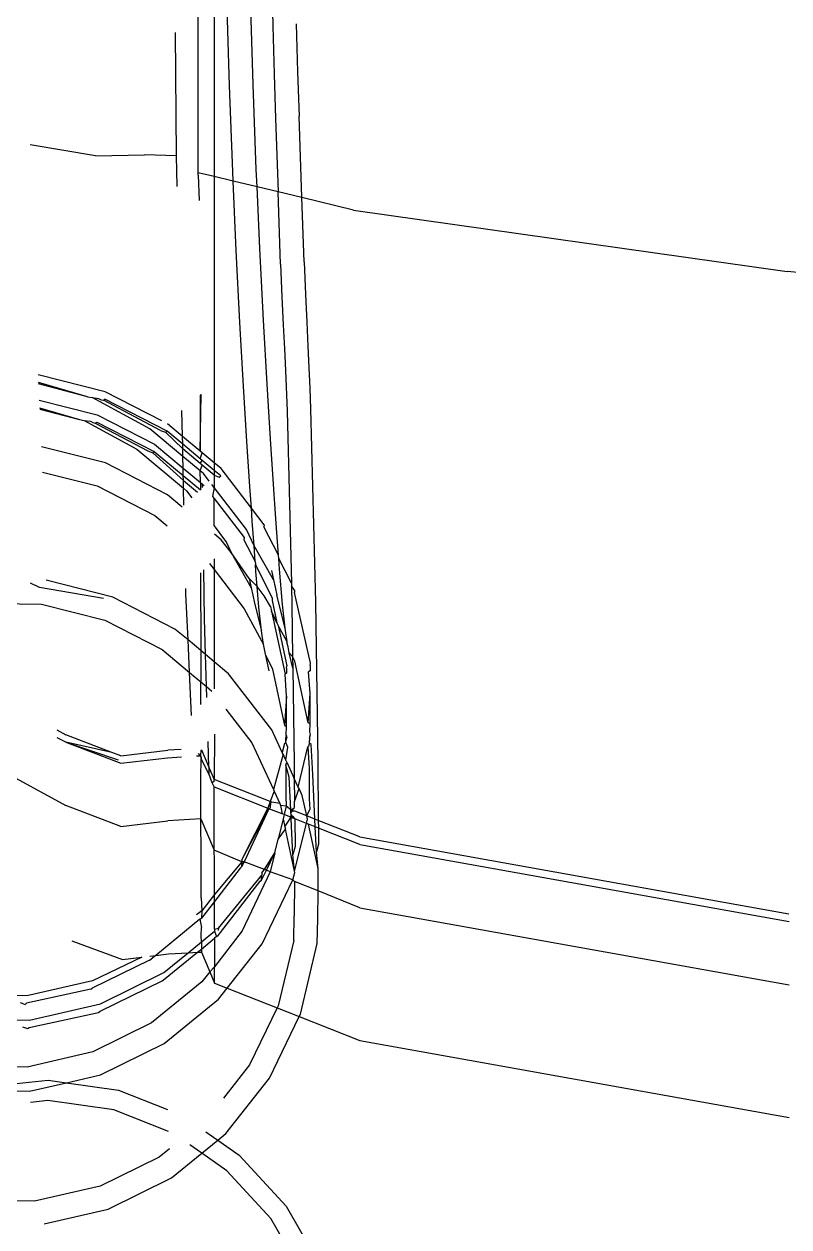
# Model space of a CAD drawing. Header units: millimetres. Extents: x -41292 to 298682, y -22072 to 33155.
# Drawn here: x 29457.42 to 29474.19, y 3751.75 to 3778.12 of the extents above; entities that cross this region are included whole.
import ezdxf

# ---------------------------------------------------------------- set-up
doc = ezdxf.new("R2010")
doc.units = ezdxf.units.MM

# ---------------------------------------------------------------- blocks, each defined once
blk = doc.blocks.new('AHSISHEUD')
for p, q in [((30088.969, 21432.804), (30088.957, 21422.862)), ((30089.297, 21424.85), (30089.216, 21427.448)), ((30089.814, 21424.882), (30089.734, 21427.474)), ((30088.606, 21422.946), (30088.611, 21427.145)), ((30090.214, 21427.314), (30090.244, 21426.162)), ((30088.135, 21423.32), (30088.111, 21426.017)), ((30090.244, 21426.162), (30090.274, 21425.105)), ((30090.76, 21426.209), (30090.79, 21425.155)), ((30090.274, 21425.105), (30090.304, 21424.138)), ((30090.79, 21425.155), (30090.82, 21424.188)), ((30089.365, 21422.976), (30089.297, 21424.85)), ((30089.882, 21423.014), (30089.814, 21424.882)), ((30090.882, 21422.4), (30090.82, 21424.188)), ((30090.304, 21424.138), (30090.36, 21422.525)), ((30086.359, 21423.318), (30084.926, 21423.557)), ((30086.359, 21423.318), (30087.431, 21423.337)), ((30088.135, 21423.32), (30087.431, 21423.337)), ((30088.149, 21422.644), (30088.135, 21423.32)), ((30088.607, 21422.891), (30088.606, 21422.946)), ((30088.957, 21422.862), (30088.606, 21422.946)), ((30088.607, 21422.891), (30088.631, 21422.334)), ((30089.374, 21422.761), (30088.957, 21422.862)), ((30088.957, 21422.862), (30088.957, 21416.588)), ((30089.374, 21422.761), (30089.365, 21422.976)), ((30089.899, 21422.636), (30089.882, 21423.014)), ((30089.442, 21421.242), (30089.374, 21422.761)), ((30089.899, 21422.636), (30089.374, 21422.761)), ((30089.958, 21421.286), (30089.899, 21422.636)), ((30090.36, 21422.525), (30089.899, 21422.636)), ((30090.882, 21422.4), (30090.36, 21422.525)), ((30090.416, 21420.939), (30090.36, 21422.525)), ((30092.013, 21422.128), (30090.882, 21422.4)), ((30090.933, 21420.993), (30090.882, 21422.4)), ((30092.013, 21422.128), (30101.526, 21420.779)), ((30090.039, 21419.712), (30089.958, 21421.286)), ((30089.522, 21419.665), (30089.442, 21421.242)), ((30090.416, 21420.939), (30090.445, 21420.223)), ((30090.933, 21420.993), (30090.961, 21420.278)), ((30114.565, 21419.622), (30101.526, 21420.779)), ((30090.445, 21420.223), (30090.473, 21419.615)), ((30090.961, 21420.278), (30090.989, 21419.67)), ((30090.119, 21418.314), (30090.039, 21419.712)), ((30089.602, 21418.264), (30089.522, 21419.665)), ((30090.473, 21419.615), (30090.499, 21419.087)), ((30090.989, 21419.67), (30091.015, 21419.142)), ((30090.499, 21419.087), (30090.522, 21418.613)), ((30091.015, 21419.142), (30091.038, 21418.668)), ((30091.038, 21418.668), (30091.058, 21418.22)), ((30086.571, 21418.143), (30085.101, 21418.513)), ((30090.522, 21418.613), (30090.559, 21417.718)), ((30086.185, 21418.034), (30085.108, 21418.348)), ((30086.185, 21418.034), (30085.109, 21418.316)), ((30087.814, 21417.504), (30086.571, 21418.143)), ((30089.677, 21417.057), (30089.602, 21418.264)), ((30090.194, 21417.109), (30090.119, 21418.314)), ((30091.058, 21418.22), (30091.075, 21417.773)), ((30085.125, 21417.96), (30086.393, 21417.641)), ((30086.185, 21418.034), (30086.286, 21418.019)), ((30086.286, 21418.019), (30086.423, 21417.999)), ((30087.546, 21417.335), (30086.286, 21418.019)), ((30086.423, 21417.999), (30086.478, 21417.971)), ((30086.478, 21417.971), (30086.532, 21417.957)), ((30086.532, 21417.957), (30086.565, 21417.981)), ((30087.784, 21417.299), (30086.532, 21417.957)), ((30087.926, 21417.281), (30086.565, 21417.981)), ((30088.649, 21418.067), (30088.653, 21416.841)), ((30088.653, 21416.841), (30088.675, 21418.089)), ((30085.132, 21417.795), (30086.006, 21417.533)), ((30085.134, 21417.763), (30086.006, 21417.533)), ((30086.393, 21417.641), (30087.653, 21416.994)), ((30088.265, 21417.166), (30088.253, 21417.734)), ((30090.559, 21417.718), (30090.652, 21413.951)), ((30091.075, 21417.773), (30091.179, 21413.531)), ((30086.006, 21417.533), (30086.107, 21417.518)), ((30086.107, 21417.518), (30086.245, 21417.498)), ((30086.107, 21417.518), (30087.265, 21416.885)), ((30086.245, 21417.498), (30086.299, 21417.47)), ((30086.299, 21417.47), (30086.353, 21417.456)), ((30086.353, 21417.456), (30086.386, 21417.479)), ((30086.353, 21417.456), (30087.504, 21416.85)), ((30086.386, 21417.479), (30087.646, 21416.832)), ((30088.274, 21416.726), (30087.546, 21417.335)), ((30088.265, 21417.166), (30087.933, 21417.443)), ((30087.784, 21417.299), (30087.894, 21417.258)), ((30087.894, 21417.258), (30087.926, 21417.281)), ((30088.271, 21416.893), (30087.894, 21417.258)), ((30088.269, 21416.995), (30087.926, 21417.281)), ((30088.269, 21416.995), (30088.265, 21417.166)), ((30088.653, 21416.841), (30088.265, 21417.166)), ((30089.743, 21416.065), (30089.677, 21417.057)), ((30090.259, 21416.118), (30090.194, 21417.109)), ((30086.575, 21416.584), (30085.17, 21416.938)), ((30087.265, 21416.885), (30088.289, 21416.03)), ((30087.504, 21416.85), (30087.614, 21416.808)), ((30087.614, 21416.808), (30087.646, 21416.832)), ((30087.614, 21416.808), (30088.286, 21416.197)), ((30087.646, 21416.832), (30088.283, 21416.306)), ((30087.653, 21416.994), (30088.28, 21416.47)), ((30088.654, 21416.673), (30088.269, 21416.995)), ((30088.271, 21416.893), (30088.269, 21416.995)), ((30088.654, 21416.573), (30088.271, 21416.893)), ((30088.274, 21416.726), (30088.271, 21416.893)), ((30088.693, 21416.808), (30088.653, 21416.841)), ((30088.654, 21416.673), (30088.693, 21416.808)), ((30088.957, 21416.588), (30088.693, 21416.808)), ((30087.936, 21415.885), (30086.575, 21416.584)), ((30088.655, 21416.408), (30088.274, 21416.726)), ((30088.28, 21416.47), (30088.274, 21416.726)), ((30088.696, 21416.638), (30088.654, 21416.673)), ((30088.654, 21416.573), (30088.696, 21416.638)), ((30088.697, 21416.537), (30088.654, 21416.573)), ((30088.655, 21416.408), (30088.697, 21416.537)), ((30088.957, 21416.42), (30088.696, 21416.638)), ((30088.961, 21416.316), (30088.697, 21416.537)), ((30089.11, 21416.46), (30088.957, 21416.588)), ((30088.957, 21416.588), (30088.957, 21416.42)), ((30085.195, 21416.385), (30086.396, 21416.083)), ((30088.28, 21416.47), (30088.656, 21416.155)), ((30088.283, 21416.306), (30088.28, 21416.47)), ((30088.283, 21416.306), (30088.657, 21415.998)), ((30088.286, 21416.197), (30088.283, 21416.306)), ((30088.656, 21416.155), (30088.655, 21416.408)), ((30088.722, 21416.351), (30088.655, 21416.408)), ((30088.851, 21416.183), (30088.722, 21416.351)), ((30088.957, 21416.42), (30088.961, 21416.316)), ((30089.103, 21416.298), (30088.957, 21416.42)), ((30088.961, 21416.316), (30088.957, 21416.046)), ((30088.961, 21416.316), (30089.071, 21416.274)), ((30089.071, 21416.274), (30089.103, 21416.298)), ((30089.775, 21415.595), (30089.11, 21416.46)), ((30086.396, 21416.083), (30087.656, 21415.435)), ((30088.286, 21416.197), (30088.592, 21415.941)), ((30088.289, 21416.03), (30088.286, 21416.197)), ((30088.289, 21416.03), (30088.353, 21415.976)), ((30088.297, 21415.656), (30088.289, 21416.03)), ((30088.656, 21416.155), (30088.657, 21415.998)), ((30088.656, 21416.155), (30088.703, 21416.116)), ((30088.703, 21416.116), (30088.741, 21416.084)), ((30088.704, 21416.043), (30088.703, 21416.116)), ((30088.957, 21416.046), (30088.906, 21416.112)), ((30088.957, 21416.046), (30088.921, 21415.85)), ((30089.668, 21415.123), (30088.957, 21416.046)), ((30089.775, 21415.595), (30089.743, 21416.065)), ((30090.31, 21415.362), (30090.259, 21416.118)), ((30088.256, 21415.617), (30087.936, 21415.885)), ((30088.353, 21415.976), (30088.472, 21415.822)), ((30088.921, 21415.85), (30088.958, 21415.803)), ((30088.958, 21415.803), (30089.616, 21414.948)), ((30088.958, 21415.202), (30088.958, 21415.803)), ((30090.055, 21415.231), (30089.775, 21415.595)), ((30089.795, 21415.308), (30089.775, 21415.595)), ((30087.656, 21415.435), (30087.931, 21415.206)), ((30088.958, 21415.202), (30089.228, 21414.839)), ((30089.834, 21414.767), (30089.795, 21415.308)), ((30090.055, 21415.231), (30090.05, 21415.182)), ((30090.369, 21414.559), (30090.31, 21415.362)), ((30089.113, 21414.901), (30088.968, 21415.022)), ((30089.616, 21414.948), (30089.611, 21414.898)), ((30089.834, 21414.767), (30089.668, 21415.123)), ((30090.369, 21414.559), (30090.05, 21415.182)), ((30089.331, 21414.618), (30089.113, 21414.901)), ((30089.228, 21414.839), (30089.331, 21414.618)), ((30089.611, 21414.898), (30089.859, 21414.426)), ((30090.259, 21414.021), (30089.834, 21414.767)), ((30089.859, 21414.426), (30089.834, 21414.767)), ((30088.959, 21414.481), (30088.959, 21414.247)), ((30089.727, 21414.054), (30089.331, 21414.618)), ((30089.331, 21414.618), (30089.769, 21413.845)), ((30089.859, 21414.426), (30089.864, 21414.355)), ((30090.374, 21414.487), (30090.369, 21414.559)), ((30090.391, 21414.257), (30090.374, 21414.487)), ((30090.652, 21413.951), (30090.374, 21414.487)), ((30088.662, 21414.172), (30088.666, 21412.47)), ((30088.745, 21413.164), (30088.73, 21414.243)), ((30088.859, 21414.377), (30088.959, 21414.247)), ((30088.959, 21414.247), (30089.619, 21413.389)), ((30088.959, 21414.247), (30088.962, 21412.223)), ((30089.864, 21414.355), (30090.234, 21413.62)), ((30089.875, 21414.202), (30089.864, 21414.355)), ((30089.903, 21413.876), (30089.875, 21414.202)), ((30090.217, 21414.229), (30090.259, 21414.021)), ((30090.457, 21413.479), (30090.391, 21414.257)), ((30085.131, 21413.857), (30084.934, 21413.948)), ((30086.738, 21413.643), (30085.278, 21414.011)), ((30089.727, 21414.054), (30089.769, 21413.845)), ((30089.903, 21413.876), (30089.727, 21414.054)), ((30090.259, 21414.021), (30090.299, 21413.862)), ((30090.652, 21413.951), (30090.653, 21413.888)), ((30090.653, 21413.888), (30090.663, 21413.476)), ((30090.724, 21413.796), (30090.653, 21413.888)), ((30086.532, 21413.609), (30085.131, 21413.857)), ((30088.1, 21412.943), (30086.738, 21413.643)), ((30088.338, 21413.71), (30088.336, 21413.833)), ((30088.386, 21412.704), (30088.338, 21413.71)), ((30089.769, 21413.845), (30089.808, 21413.687)), ((30089.808, 21413.687), (30089.846, 21413.512)), ((30089.941, 21413.424), (30089.903, 21413.876)), ((30090.059, 21413.673), (30089.903, 21413.876)), ((30090.195, 21413.435), (30090.059, 21413.673)), ((30090.234, 21413.62), (30090.229, 21413.571)), ((30090.299, 21413.862), (30090.337, 21413.688)), ((30090.514, 21412.959), (30090.337, 21413.688)), ((30090.724, 21413.796), (30090.719, 21413.746)), ((30091.07, 21412.192), (30090.719, 21413.746)), ((30083.696, 21413.508), (30085.172, 21413.491)), ((30085.172, 21413.491), (30086.56, 21413.141)), ((30089.619, 21413.389), (30090.041, 21412.607)), ((30089.846, 21413.512), (30089.998, 21412.904)), ((30089.998, 21412.904), (30089.941, 21413.424)), ((30090.195, 21413.435), (30090.216, 21413.335)), ((30090.229, 21413.571), (30090.335, 21413.079)), ((30090.514, 21412.959), (30090.457, 21413.479)), ((30090.663, 21413.476), (30090.68, 21412.339)), ((30091.179, 21413.531), (30091.231, 21410.049)), ((30086.56, 21413.141), (30087.82, 21412.494)), ((30088.769, 21412.384), (30088.745, 21413.164)), ((30090.216, 21413.335), (30090.515, 21411.951)), ((30090.335, 21413.079), (30090.216, 21413.335)), ((30088.386, 21412.704), (30088.1, 21412.943)), ((30090.041, 21412.607), (30089.998, 21412.904)), ((30090.335, 21413.079), (30090.363, 21413.019)), ((30090.363, 21413.019), (30090.554, 21412.137)), ((30090.557, 21412.666), (30090.363, 21413.019)), ((30090.557, 21412.666), (30090.514, 21412.959)), ((30088.419, 21411.993), (30088.386, 21412.704)), ((30088.666, 21412.47), (30088.386, 21412.704)), ((30090.046, 21412.573), (30090.041, 21412.607)), ((30090.083, 21412.393), (30090.046, 21412.573)), ((30090.562, 21412.628), (30090.557, 21412.666)), ((30090.581, 21412.551), (30090.562, 21412.628)), ((30087.82, 21412.494), (30088.419, 21411.993)), ((30088.666, 21412.47), (30088.668, 21411.784)), ((30088.769, 21412.384), (30088.666, 21412.47)), ((30088.791, 21411.682), (30088.769, 21412.384)), ((30088.962, 21412.223), (30088.769, 21412.384)), ((30090.089, 21412.363), (30090.083, 21412.393)), ((30090.166, 21412.028), (30090.089, 21412.363)), ((30090.089, 21412.363), (30090.237, 21412.062)), ((30090.605, 21412.418), (30090.581, 21412.551)), ((30090.682, 21412.084), (30090.605, 21412.418)), ((30090.68, 21412.339), (30090.605, 21412.418)), ((30090.68, 21412.339), (30090.682, 21412.084)), ((30090.727, 21412.237), (30090.68, 21412.339)), ((30088.962, 21412.223), (30088.962, 21411.631)), ((30089.277, 21411.959), (30088.962, 21412.223)), ((30090.237, 21412.062), (30090.503, 21410.829)), ((30090.549, 21412.087), (30090.554, 21412.137)), ((30090.549, 21412.087), (30090.549, 21412.03)), ((30090.682, 21412.084), (30090.714, 21409.994)), ((30091.018, 21410.885), (30090.727, 21412.237)), ((30091.065, 21412.078), (30091.063, 21412.03)), ((30091.065, 21412.142), (30091.07, 21412.192)), ((30091.065, 21412.142), (30091.065, 21412.078)), ((30088.464, 21411.048), (30088.419, 21411.993)), ((30088.419, 21411.993), (30088.668, 21411.784)), ((30088.668, 21411.784), (30088.791, 21411.682)), ((30088.669, 21411.288), (30088.668, 21411.784)), ((30090.223, 21410.731), (30089.277, 21411.959)), ((30090.547, 21411.975), (30090.515, 21411.951)), ((30090.547, 21411.475), (30090.515, 21411.951)), ((30090.549, 21412.03), (30090.547, 21411.975)), ((30091.063, 21412.03), (30091.031, 21412.006)), ((30091.063, 21411.531), (30091.031, 21412.006)), ((30088.798, 21411.439), (30088.791, 21411.682)), ((30088.791, 21411.682), (30088.908, 21411.584)), ((30091.018, 21410.885), (30091.063, 21411.531)), ((30091.062, 21410.862), (30091.063, 21411.531)), ((30090.547, 21411.475), (30090.503, 21410.829)), ((30090.546, 21410.807), (30090.547, 21411.475)), ((30089.213, 21411.188), (30089.783, 21410.448)), ((30085.508, 21410.735), (30085.708, 21410.625)), ((30090.454, 21410.235), (30090.223, 21410.731)), ((30090.503, 21410.829), (30090.546, 21410.807)), ((30090.538, 21410.617), (30090.546, 21410.807)), ((30091.062, 21410.862), (30091.018, 21410.885)), ((30091.06, 21410.693), (30091.062, 21410.862)), ((30085.616, 21410.509), (30085.519, 21410.561)), ((30085.703, 21410.461), (30085.616, 21410.509)), ((30085.703, 21410.461), (30086.911, 21410)), ((30085.703, 21410.461), (30086.852, 21410.076)), ((30086.712, 21410.24), (30085.703, 21410.461)), ((30086.712, 21410.24), (30085.708, 21410.625)), ((30088.845, 21409.918), (30088.828, 21410.475)), ((30088.963, 21410.639), (30088.962, 21409.646)), ((30090.499, 21410.431), (30090.531, 21410.455)), ((30090.531, 21410.455), (30090.532, 21410.487)), ((30090.573, 21410.355), (30090.531, 21410.455)), ((30090.538, 21410.617), (30090.532, 21410.567)), ((30090.532, 21410.487), (30090.557, 21410.578)), ((30090.532, 21410.487), (30090.532, 21410.567)), ((30090.557, 21410.578), (30090.538, 21410.617)), ((30091.052, 21410.549), (30091.047, 21410.499)), ((30091.047, 21410.442), (30091.047, 21410.499)), ((30091.052, 21410.549), (30091.073, 21410.633)), ((30091.073, 21410.633), (30091.06, 21410.693)), ((30086.913, 21410.166), (30086.712, 21410.24)), ((30086.913, 21410.166), (30087.941, 21410.286)), ((30088.235, 21410.304), (30087.941, 21410.286)), ((30088.662, 21410.167), (30088.616, 21410.218)), ((30088.662, 21410.167), (30088.681, 21410.297)), ((30088.665, 21410.277), (30088.662, 21410.167)), ((30088.681, 21410.297), (30088.845, 21409.918)), ((30089.783, 21410.448), (30090.261, 21409.422)), ((30090.47, 21410.199), (30090.261, 21409.422)), ((30090.499, 21410.431), (30090.454, 21410.235)), ((30090.47, 21410.199), (30090.454, 21410.235)), ((30090.53, 21410.07), (30090.47, 21410.199)), ((30090.53, 21410.07), (30090.573, 21410.355)), ((30090.805, 21409.48), (30091.013, 21410.363)), ((30091.013, 21410.363), (30091.045, 21410.387)), ((30091.013, 21410.363), (30091.045, 21409.888)), ((30091.045, 21410.387), (30091.047, 21410.442)), ((30091.089, 21410.411), (30091.047, 21410.442)), ((30091.12, 21409.752), (30091.089, 21410.411)), ((30086.911, 21410), (30087.938, 21410.121)), ((30087.938, 21410.121), (30088.246, 21410.14)), ((30088.569, 21410.161), (30088.662, 21410.167)), ((30088.678, 21410.13), (30088.662, 21410.167)), ((30088.662, 21410.167), (30088.677, 21410.097)), ((30088.668, 21409.675), (30088.677, 21410.097)), ((30088.677, 21410.097), (30088.678, 21410.13)), ((30088.85, 21409.755), (30088.677, 21410.097)), ((30090.551, 21410.026), (30090.53, 21410.07)), ((30090.53, 21409.956), (30090.551, 21410.026)), ((30090.53, 21409.956), (30090.53, 21409.287)), ((30090.604, 21409.696), (30090.53, 21409.956)), ((30090.551, 21410.026), (30090.717, 21409.669)), ((30090.714, 21409.994), (30090.717, 21409.669)), ((30091.231, 21410.049), (30091.243, 21408.745)), ((30084.184, 21409.901), (30085.708, 21409.075)), ((30088.668, 21408.779), (30088.668, 21409.675)), ((30088.845, 21409.918), (30088.846, 21409.891)), ((30088.846, 21409.891), (30088.962, 21409.646)), ((30088.85, 21409.755), (30088.846, 21409.891)), ((30088.918, 21409.572), (30088.85, 21409.755)), ((30090.639, 21408.983), (30090.604, 21409.696)), ((30090.717, 21409.669), (30090.722, 21409.159)), ((30090.805, 21409.48), (30090.717, 21409.669)), ((30091.045, 21409.888), (30091.044, 21409.219)), ((30091.168, 21408.774), (30091.12, 21409.752)), ((30088.962, 21409.603), (30088.918, 21409.572)), ((30088.959, 21409.482), (30088.918, 21409.572)), ((30088.959, 21409.482), (30090.135, 21409.016)), ((30088.962, 21408.991), (30088.959, 21409.482)), ((30088.962, 21409.603), (30088.962, 21409.646)), ((30090.187, 21409.162), (30088.962, 21409.646)), ((30090.261, 21409.422), (30090.277, 21409.387)), ((30090.722, 21409.159), (30090.822, 21409.445)), ((30090.822, 21409.445), (30090.805, 21409.48)), ((30090.891, 21409.295), (30090.822, 21409.445)), ((30090.187, 21409.162), (30090.135, 21409.016)), ((30090.193, 21409.137), (30090.135, 21409.016)), ((30090.198, 21409.186), (30090.187, 21409.162)), ((30090.221, 21409.149), (30090.187, 21409.162)), ((30090.187, 21409.162), (30090.193, 21409.137)), ((30090.193, 21409.137), (30090.191, 21409.025)), ((30090.198, 21409.186), (30090.193, 21409.137)), ((30090.277, 21409.387), (30090.198, 21409.186)), ((30090.402, 21409.12), (30090.221, 21409.149)), ((30090.277, 21409.387), (30090.402, 21409.12)), ((30090.53, 21409.287), (30090.541, 21409.058)), ((30090.724, 21409.032), (30090.722, 21409.159)), ((30090.988, 21408.845), (30090.891, 21409.295)), ((30091.044, 21409.219), (30091.055, 21408.99)), ((30086.913, 21408.615), (30085.708, 21409.075)), ((30088.962, 21408.095), (30088.962, 21408.991)), ((30090.135, 21409.016), (30089.569, 21407.889)), ((30090.159, 21409.001), (30089.569, 21407.889)), ((30090.159, 21409.001), (30089.618, 21407.842)), ((30090.159, 21409.001), (30090.135, 21409.016)), ((30090.159, 21409.001), (30090.191, 21409.025)), ((30090.451, 21408.891), (30090.159, 21409.001)), ((30090.402, 21409.12), (30090.412, 21409.073)), ((30090.412, 21409.073), (30090.451, 21408.891)), ((30090.541, 21409.058), (30090.412, 21409.073)), ((30090.495, 21408.874), (30090.451, 21408.891)), ((30090.495, 21408.874), (30090.474, 21408.786)), ((30090.541, 21409.058), (30090.495, 21408.874)), ((30090.618, 21408.825), (30090.495, 21408.874)), ((30090.639, 21408.983), (30090.541, 21409.058)), ((30090.639, 21408.983), (30090.685, 21409.002)), ((30090.643, 21408.915), (30090.639, 21408.983)), ((30090.68, 21408.953), (30090.639, 21408.983)), ((30090.643, 21408.915), (30090.68, 21408.953)), ((30090.645, 21408.879), (30090.643, 21408.915)), ((30090.643, 21408.809), (30090.645, 21408.879)), ((30090.679, 21408.841), (30090.645, 21408.879)), ((30090.685, 21409.002), (30090.68, 21408.953)), ((30090.725, 21408.95), (30090.68, 21408.953)), ((30090.685, 21409.002), (30090.724, 21409.032)), ((30090.988, 21408.845), (30090.725, 21408.95)), ((30090.988, 21408.845), (30091.055, 21408.99)), ((30086.913, 21408.615), (30087.942, 21408.735)), ((30088.668, 21408.779), (30087.942, 21408.735)), ((30088.668, 21408.779), (30088.962, 21408.095)), ((30088.67, 21408.561), (30088.668, 21408.779)), ((30090.474, 21408.786), (30090.363, 21408.338)), ((30090.474, 21408.786), (30090.512, 21408.606)), ((30090.512, 21408.606), (30090.643, 21408.809)), ((30090.512, 21408.606), (30090.522, 21408.559)), ((30090.643, 21408.809), (30090.618, 21408.825)), ((30090.643, 21408.809), (30090.679, 21408.841)), ((30090.726, 21408.783), (30090.643, 21408.809)), ((30090.649, 21408.781), (30090.643, 21408.809)), ((30090.688, 21408.001), (30090.649, 21408.781)), ((30090.679, 21408.841), (30090.726, 21408.783)), ((30090.722, 21407.636), (30090.982, 21408.682)), ((30090.726, 21408.783), (30090.733, 21408.174)), ((30090.982, 21408.682), (30090.726, 21408.783)), ((30090.982, 21408.682), (30091.004, 21408.774)), ((30091.028, 21408.663), (30090.982, 21408.682)), ((30091.004, 21408.774), (30090.988, 21408.845)), ((30091.168, 21408.774), (30090.988, 21408.845)), ((30091.237, 21407.691), (30091.028, 21408.663)), ((30091.177, 21408.604), (30091.028, 21408.663)), ((30091.177, 21408.604), (30091.168, 21408.774)), ((30091.243, 21408.745), (30091.168, 21408.774)), ((30091.204, 21408.057), (30091.177, 21408.604)), ((30091.245, 21408.577), (30091.177, 21408.604)), ((30091.243, 21408.745), (30091.245, 21408.577)), ((30092.153, 21408.385), (30091.243, 21408.745)), ((30088.676, 21408.223), (30088.67, 21408.561)), ((30090.363, 21408.338), (30090.522, 21408.559)), ((30090.722, 21407.636), (30090.522, 21408.559)), ((30091.245, 21408.577), (30091.248, 21408.229)), ((30092.153, 21408.218), (30091.245, 21408.577)), ((30092.153, 21408.385), (30101.562, 21406.698)), ((30088.672, 21407.907), (30088.676, 21408.223)), ((30088.964, 21407.877), (30088.962, 21408.095)), ((30089.565, 21407.839), (30088.962, 21408.095)), ((30090.289, 21408.037), (30090.363, 21408.338)), ((30090.733, 21408.174), (30090.688, 21408.001)), ((30091.248, 21408.229), (30091.204, 21408.057)), ((30092.153, 21408.218), (30101.567, 21406.53)), ((30088.674, 21407.05), (30088.672, 21407.907)), ((30088.967, 21407.541), (30088.964, 21407.877)), ((30089.565, 21407.839), (30088.968, 21407.125)), ((30089.618, 21407.842), (30089.562, 21407.727)), ((30089.565, 21407.839), (30089.562, 21407.727)), ((30089.569, 21407.889), (30089.565, 21407.839)), ((30089.618, 21407.842), (30089.565, 21407.839)), ((30090.06, 21407.672), (30089.618, 21407.842)), ((30090.06, 21407.672), (30090.289, 21408.037)), ((30090.104, 21407.655), (30090.289, 21408.037)), ((30090.289, 21408.037), (30090.187, 21407.623)), ((30090.722, 21407.636), (30090.688, 21408.001)), ((30091.237, 21407.691), (30091.204, 21408.057)), ((30089.53, 21407.703), (30088.968, 21406.972)), ((30089.051, 21406.388), (30090.001, 21407.55)), ((30089.53, 21407.703), (30089.562, 21407.727)), ((30090.187, 21407.623), (30089.573, 21406.33)), ((30089.999, 21407.438), (30090.104, 21407.655)), ((30089.999, 21407.438), (30090.001, 21407.55)), ((30090.006, 21407.6), (30090.001, 21407.55)), ((30090.006, 21407.6), (30090.06, 21407.672)), ((30090.104, 21407.655), (30090.06, 21407.672)), ((30090.187, 21407.623), (30090.104, 21407.655)), ((30090.688, 21407.444), (30090.187, 21407.623)), ((30090.688, 21407.444), (30090.726, 21407.606)), ((30090.726, 21407.606), (30090.722, 21407.636)), ((30091.237, 21407.202), (30091.237, 21407.691)), ((30088.965, 21407.223), (30088.967, 21407.541)), ((30089.044, 21406.226), (30089.967, 21407.414)), ((30089.967, 21407.414), (30089.999, 21407.438)), ((30090.009, 21406.041), (30090.688, 21407.444)), ((30090.724, 21407.407), (30090.688, 21407.444)), ((30090.724, 21407.407), (30090.716, 21406.655)), ((30091.237, 21407.202), (30090.724, 21407.407)), ((30088.674, 21407.05), (30088.686, 21406.768)), ((30088.968, 21407.125), (30088.686, 21406.768)), ((30088.968, 21407.125), (30088.965, 21407.223)), ((30088.968, 21406.972), (30088.968, 21407.125)), ((30091.231, 21406.587), (30091.237, 21407.202)), ((30092.153, 21406.834), (30091.237, 21407.202)), ((30088.686, 21406.768), (30088.573, 21406.675)), ((30088.968, 21406.972), (30088.679, 21406.606)), ((30088.686, 21406.768), (30088.679, 21406.606)), ((30088.966, 21406.367), (30088.968, 21406.972)), ((30092.153, 21406.834), (30101.567, 21405.146)), ((30088.647, 21406.582), (30087.68, 21405.79)), ((30088.647, 21406.582), (30088.679, 21406.606)), ((30088.647, 21406.582), (30088.679, 21406.401)), ((30090.705, 21406.116), (30090.716, 21406.655)), ((30091.22, 21406.048), (30091.231, 21406.587)), ((30088.677, 21406.224), (30088.679, 21406.401)), ((30088.679, 21406.084), (30088.968, 21406.321)), ((30088.966, 21406.367), (30089.051, 21406.388)), ((30088.966, 21406.367), (30088.968, 21406.321)), ((30089.573, 21406.33), (30088.967, 21405.54)), ((30088.968, 21406.321), (30089.012, 21406.202)), ((30089.051, 21406.388), (30089.046, 21406.338)), ((30085.84, 21406.108), (30086.947, 21405.699)), ((30088.388, 21405.847), (30088.679, 21406.084)), ((30088.679, 21406.084), (30088.677, 21406.224)), ((30088.679, 21405.927), (30088.969, 21406.164)), ((30088.679, 21406.084), (30088.679, 21405.927)), ((30089.012, 21406.202), (30088.969, 21406.164)), ((30088.969, 21406.164), (30088.969, 21405.718)), ((30089.012, 21406.202), (30089.044, 21406.226)), ((30089.244, 21405.07), (30090.009, 21406.041)), ((30090.705, 21406.116), (30090.365, 21404.685)), ((30090.852, 21404.501), (30091.22, 21406.048)), ((30087.37, 21405.752), (30086.294, 21405.23)), ((30086.947, 21405.699), (30087.37, 21405.752)), ((30087.544, 21405.682), (30087.576, 21405.705)), ((30087.548, 21405.774), (30087.68, 21405.79)), ((30087.68, 21405.79), (30087.576, 21405.705)), ((30087.68, 21405.79), (30087.956, 21405.824)), ((30087.851, 21405.252), (30088.593, 21405.858)), ((30087.858, 21405.414), (30088.388, 21405.847)), ((30087.956, 21405.824), (30088.388, 21405.847)), ((30088.388, 21405.847), (30088.593, 21405.858)), ((30088.593, 21405.858), (30088.679, 21405.927)), ((30088.593, 21405.858), (30088.679, 21405.862)), ((30088.679, 21405.927), (30088.679, 21405.862)), ((30088.679, 21405.862), (30088.862, 21405.429)), ((30088.969, 21405.718), (30088.967, 21405.54)), ((30087.544, 21405.682), (30086.287, 21405.068)), ((30088.967, 21405.54), (30088.862, 21405.429)), ((30088.968, 21405.179), (30088.967, 21405.54)), ((30086.294, 21405.23), (30084.853, 21404.9)), ((30086.457, 21404.563), (30087.819, 21405.228)), ((30086.464, 21404.725), (30087.858, 21405.414)), ((30088.689, 21405.209), (30087.586, 21404.308)), ((30087.819, 21405.228), (30087.851, 21405.252)), ((30088.862, 21405.429), (30088.689, 21405.209)), ((30088.862, 21405.429), (30088.968, 21405.179)), ((30088.968, 21405.179), (30089.244, 21405.07)), ((30084.853, 21404.9), (30083.378, 21404.917)), ((30086.255, 21405.045), (30084.847, 21404.738)), ((30086.255, 21405.045), (30086.287, 21405.068)), ((30089.054, 21404.829), (30089.244, 21405.07)), ((30089.244, 21405.07), (30090.342, 21404.637)), ((30084.705, 21404.757), (30084.814, 21404.715)), ((30084.814, 21404.715), (30084.847, 21404.738)), ((30084.907, 21404.369), (30086.464, 21404.725)), ((30087.861, 21403.855), (30089.054, 21404.829)), ((30090.365, 21404.685), (30090.342, 21404.637)), ((30083.313, 21404.387), (30084.907, 21404.369)), ((30084.901, 21404.207), (30086.425, 21404.54)), ((30086.425, 21404.54), (30086.457, 21404.563)), ((30090.342, 21404.637), (30089.737, 21403.388)), ((30090.173, 21403.098), (30090.825, 21404.446)), ((30090.342, 21404.637), (30090.825, 21404.446)), ((30090.825, 21404.446), (30090.852, 21404.501)), ((30090.825, 21404.446), (30092.155, 21403.921)), ((30084.759, 21404.225), (30084.868, 21404.183)), ((30084.868, 21404.183), (30084.901, 21404.207)), ((30087.586, 21404.308), (30086.297, 21403.672)), ((30092.155, 21403.921), (30101.567, 21402.234)), ((30086.297, 21403.672), (30084.857, 21403.342)), ((30086.467, 21403.167), (30087.861, 21403.855)), ((30084.857, 21403.342), (30083.382, 21403.359)), ((30089.737, 21403.388), (30089.164, 21402.66)), ((30085.719, 21402.995), (30086.467, 21403.167)), ((30089.218, 21401.887), (30090.173, 21403.098)), ((30083.596, 21402.825), (30084.911, 21402.81)), ((30083.775, 21402.889), (30085.321, 21403.051)), ((30084.911, 21402.81), (30085.719, 21402.995)), ((30085.321, 21403.051), (30085.719, 21402.995)), ((30085.719, 21402.995), (30086.862, 21402.835)), ((30086.862, 21402.835), (30087.936, 21402.408)), ((30085.314, 21402.606), (30084.928, 21402.566)), ((30086.759, 21402.404), (30085.314, 21402.606)), ((30087.959, 21401.926), (30086.759, 21402.404)), ((30088.777, 21401.922), (30089.038, 21401.74)), ((30089.038, 21401.74), (30089.218, 21401.887)), ((30087.978, 21401.551), (30087.751, 21401.365)), ((30088.688, 21401.454), (30088.427, 21401.636)), ((30088.688, 21401.454), (30089.038, 21401.74)), ((30089.038, 21401.74), (30089.509, 21401.412)), ((30087.751, 21401.365), (30086.462, 21400.728)), ((30088.026, 21400.912), (30088.688, 21401.454)), ((30089.24, 21401.069), (30088.688, 21401.454)), ((30089.509, 21401.412), (30090.535, 21400.29)), ((30090.202, 21400.018), (30089.24, 21401.069)), ((30086.462, 21400.728), (30085.021, 21400.399)), ((30086.632, 21400.224), (30088.026, 21400.912)), ((30085.021, 21400.399), (30083.546, 21400.416)), ((30085.23, 21399.903), (30086.632, 21400.224)), ((30090.535, 21400.29), (30091.311, 21398.954)), ((30090.929, 21398.765), (30090.202, 21400.018))]:
    blk.add_line(p, q)

msp = doc.modelspace()

# ---------------------------------------------------------------- block references
msp.add_blockref('AHSISHEUD', (-627.372, -17648.087))

doc.saveas('drawing.dxf')
